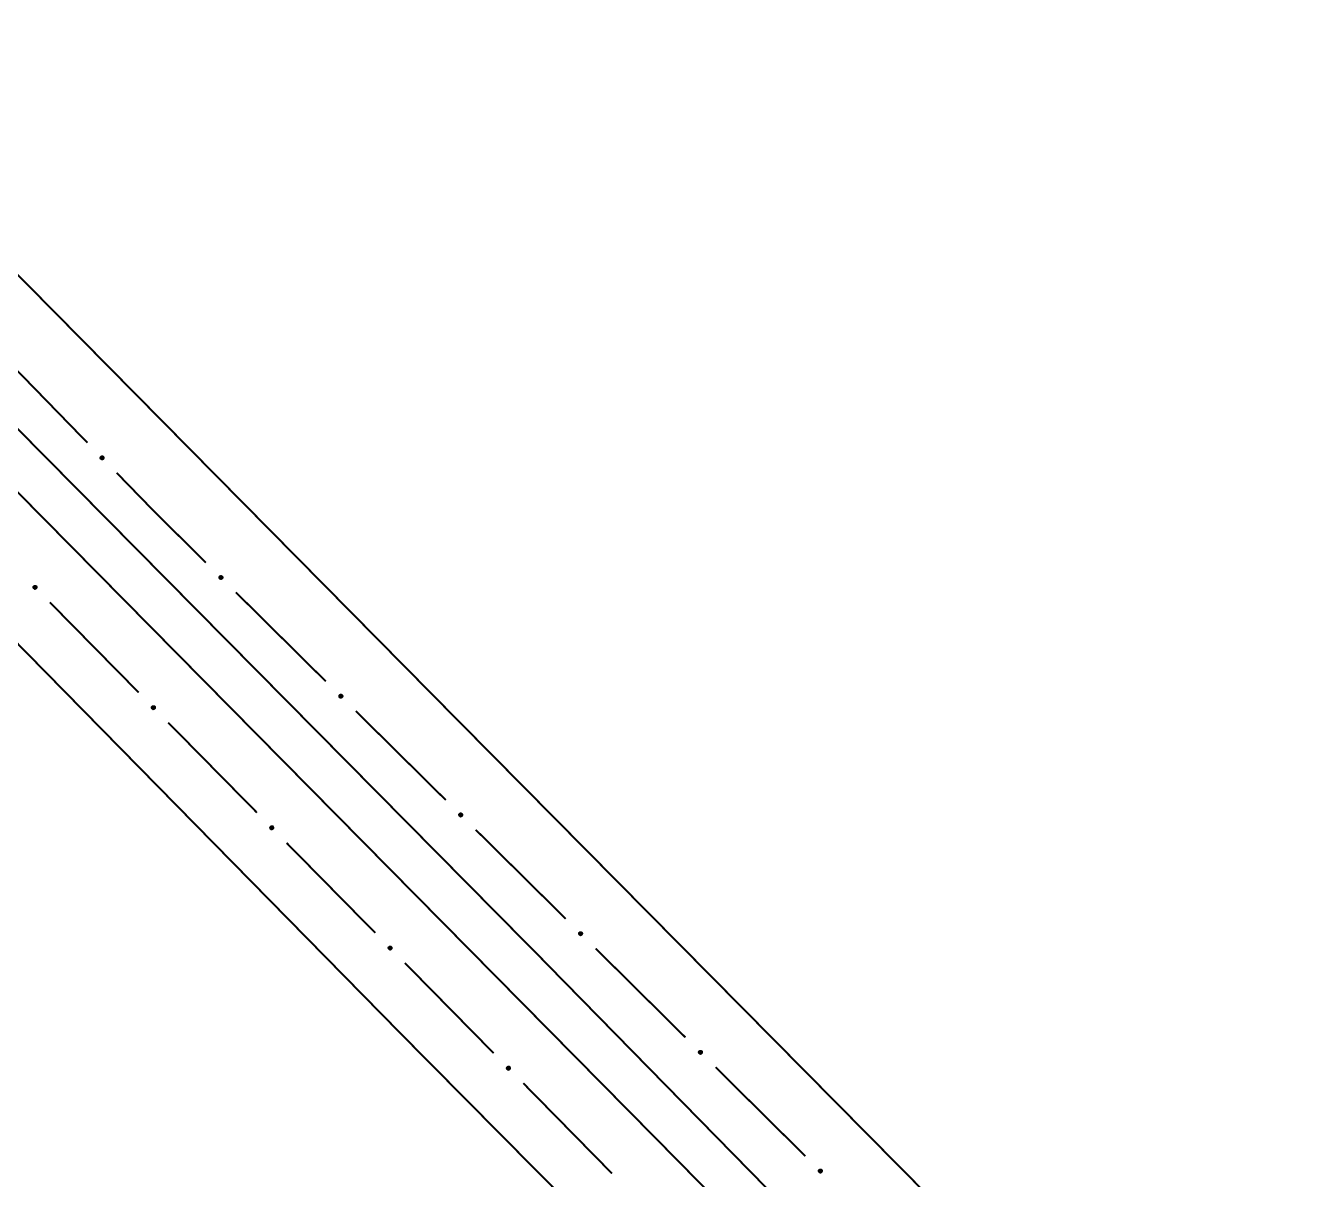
# Model space of a CAD drawing. Extents: x 203640 to 206998, y 4842129 to 4844379.
# Drawn here: x 204447.2 to 204567.5, y 4843748.8 to 4843858.3 of the extents above; entities that cross this region are included whole.
import ezdxf

# ---------------------------------------------------------------- set-up
doc = ezdxf.new("R2010")
doc.units = 0
doc.header["$LTSCALE"] = 1.5
doc.header["$MEASUREMENT"] = 0
doc.layers.add('SV-EIXO-RUA-PAV', color=20, linetype='CONTINUOUS')
doc.layers.add('SV-RUA-PAVIM-S-GUIA-C-GUIA', color=7, linetype='CONTINUOUS')

msp = doc.modelspace()

# ---------------------------------------------------------------- linework, layer by layer
at = {"layer": 'SV-EIXO-RUA-PAV', "const_width": 0.18}
for points in [[(204444.73, 4843827.33), (204453.1, 4843818.72)], [(204455.88, 4843815.86), (204459.37, 4843812.27)], [(204459.37, 4843812.27), (204459.4, 4843812.24)], [(204459.4, 4843812.24), (204464.34, 4843807.34)], [(204467.18, 4843804.53), (204475.71, 4843796.08)], [(204449.54, 4843803.58), (204457.96, 4843795.03)], [(204478.55, 4843793.27), (204487.08, 4843784.83)], [(204460.76, 4843792.18), (204469.18, 4843783.63)], [(204489.92, 4843782.01), (204498.45, 4843773.57)], [(204471.98, 4843780.77), (204480.4, 4843772.22)], [(204501.29, 4843770.75), (204509.81, 4843762.31)], [(204483.21, 4843769.37), (204491.62, 4843760.82)], [(204512.66, 4843759.49), (204521.18, 4843751.05)], [(204494.43, 4843757.97), (204502.84, 4843749.41)]]:
    msp.add_lwpolyline(points, dxfattribs=at)
at = {"layer": 'SV-EIXO-RUA-PAV'}
for points in [[(204454.47, 4843817.47), (204454.52, 4843817.47), (204454.56, 4843817.46), (204454.59, 4843817.44), (204454.62, 4843817.42), (204454.64, 4843817.39), (204454.66, 4843817.36), (204454.67, 4843817.32), (204454.67, 4843817.27), (204454.65, 4843817.23), (204454.64, 4843817.19), (204454.61, 4843817.17), (204454.59, 4843817.14), (204454.55, 4843817.13), (204454.51, 4843817.12), (204454.46, 4843817.12), (204454.42, 4843817.13), (204454.39, 4843817.15), (204454.36, 4843817.17), (204454.34, 4843817.2), (204454.32, 4843817.23), (204454.31, 4843817.27), (204454.32, 4843817.32), (204454.33, 4843817.36), (204454.34, 4843817.39), (204454.37, 4843817.42), (204454.39, 4843817.44), (204454.43, 4843817.46), (204454.47, 4843817.47)], [(204465.74, 4843806.12), (204465.79, 4843806.12), (204465.83, 4843806.11), (204465.86, 4843806.09), (204465.89, 4843806.07), (204465.91, 4843806.04), (204465.93, 4843806.01), (204465.94, 4843805.97), (204465.94, 4843805.92), (204465.93, 4843805.88), (204465.91, 4843805.84), (204465.89, 4843805.82), (204465.86, 4843805.79), (204465.83, 4843805.78), (204465.79, 4843805.77), (204465.74, 4843805.77), (204465.7, 4843805.78), (204465.67, 4843805.79), (204465.64, 4843805.82), (204465.62, 4843805.84), (204465.6, 4843805.88), (204465.59, 4843805.92), (204465.59, 4843805.97), (204465.6, 4843806.01), (204465.62, 4843806.04), (204465.64, 4843806.06), (204465.67, 4843806.09), (204465.7, 4843806.11), (204465.74, 4843806.12)], [(204448.11, 4843805.19), (204448.16, 4843805.19), (204448.2, 4843805.18), (204448.24, 4843805.16), (204448.26, 4843805.14), (204448.28, 4843805.11), (204448.3, 4843805.08), (204448.31, 4843805.04), (204448.31, 4843804.99), (204448.3, 4843804.95), (204448.28, 4843804.91), (204448.26, 4843804.89), (204448.23, 4843804.86), (204448.2, 4843804.85), (204448.16, 4843804.84), (204448.11, 4843804.84), (204448.07, 4843804.85), (204448.04, 4843804.87), (204448.01, 4843804.89), (204447.99, 4843804.92), (204447.97, 4843804.95), (204447.96, 4843804.99), (204447.96, 4843805.04), (204447.97, 4843805.08), (204447.99, 4843805.11), (204448.01, 4843805.14), (204448.04, 4843805.16), (204448.07, 4843805.18), (204448.11, 4843805.19)], [(204477.11, 4843794.86), (204477.16, 4843794.86), (204477.2, 4843794.85), (204477.23, 4843794.83), (204477.26, 4843794.81), (204477.28, 4843794.78), (204477.3, 4843794.75), (204477.31, 4843794.71), (204477.31, 4843794.66), (204477.3, 4843794.62), (204477.28, 4843794.58), (204477.26, 4843794.56), (204477.23, 4843794.53), (204477.2, 4843794.52), (204477.16, 4843794.51), (204477.11, 4843794.51), (204477.07, 4843794.52), (204477.03, 4843794.53), (204477.01, 4843794.56), (204476.98, 4843794.58), (204476.97, 4843794.62), (204476.96, 4843794.66), (204476.96, 4843794.71), (204476.97, 4843794.75), (204476.98, 4843794.78), (204477.01, 4843794.81), (204477.03, 4843794.83), (204477.06, 4843794.85), (204477.11, 4843794.86)], [(204459.34, 4843793.78), (204459.38, 4843793.78), (204459.43, 4843793.77), (204459.46, 4843793.76), (204459.48, 4843793.73), (204459.51, 4843793.71), (204459.52, 4843793.67), (204459.53, 4843793.63), (204459.54, 4843793.58), (204459.52, 4843793.54), (204459.51, 4843793.51), (204459.48, 4843793.48), (204459.46, 4843793.46), (204459.42, 4843793.44), (204459.38, 4843793.43), (204459.33, 4843793.43), (204459.29, 4843793.44), (204459.26, 4843793.46), (204459.23, 4843793.49), (204459.21, 4843793.51), (204459.19, 4843793.55), (204459.18, 4843793.59), (204459.18, 4843793.64), (204459.19, 4843793.68), (204459.21, 4843793.71), (204459.24, 4843793.73), (204459.26, 4843793.76), (204459.29, 4843793.78), (204459.34, 4843793.78)], [(204488.47, 4843783.6), (204488.52, 4843783.6), (204488.57, 4843783.59), (204488.6, 4843783.57), (204488.62, 4843783.55), (204488.65, 4843783.52), (204488.66, 4843783.49), (204488.67, 4843783.45), (204488.68, 4843783.4), (204488.66, 4843783.36), (204488.65, 4843783.32), (204488.63, 4843783.3), (204488.6, 4843783.27), (204488.57, 4843783.26), (204488.52, 4843783.25), (204488.48, 4843783.25), (204488.43, 4843783.26), (204488.4, 4843783.27), (204488.37, 4843783.3), (204488.35, 4843783.33), (204488.34, 4843783.36), (204488.32, 4843783.4), (204488.32, 4843783.45), (204488.33, 4843783.49), (204488.35, 4843783.52), (204488.37, 4843783.55), (204488.4, 4843783.57), (204488.43, 4843783.59), (204488.47, 4843783.6)], [(204470.56, 4843782.38), (204470.61, 4843782.38), (204470.65, 4843782.37), (204470.68, 4843782.35), (204470.71, 4843782.33), (204470.73, 4843782.3), (204470.75, 4843782.27), (204470.76, 4843782.23), (204470.76, 4843782.18), (204470.74, 4843782.14), (204470.73, 4843782.1), (204470.71, 4843782.08), (204470.68, 4843782.06), (204470.64, 4843782.04), (204470.6, 4843782.03), (204470.55, 4843782.03), (204470.51, 4843782.04), (204470.48, 4843782.06), (204470.45, 4843782.08), (204470.43, 4843782.11), (204470.42, 4843782.14), (204470.41, 4843782.18), (204470.41, 4843782.23), (204470.42, 4843782.27), (204470.43, 4843782.3), (204470.46, 4843782.33), (204470.48, 4843782.35), (204470.52, 4843782.37), (204470.56, 4843782.38)], [(204499.84, 4843772.34), (204499.89, 4843772.34), (204499.93, 4843772.33), (204499.97, 4843772.31), (204499.99, 4843772.29), (204500.01, 4843772.26), (204500.03, 4843772.23), (204500.04, 4843772.19), (204500.04, 4843772.14), (204500.03, 4843772.1), (204500.02, 4843772.06), (204499.99, 4843772.04), (204499.97, 4843772.02), (204499.93, 4843772), (204499.89, 4843771.99), (204499.84, 4843771.99), (204499.8, 4843772), (204499.77, 4843772.02), (204499.74, 4843772.04), (204499.72, 4843772.07), (204499.7, 4843772.1), (204499.69, 4843772.14), (204499.69, 4843772.19), (204499.7, 4843772.23), (204499.72, 4843772.26), (204499.74, 4843772.29), (204499.77, 4843772.31), (204499.8, 4843772.33), (204499.84, 4843772.34)], [(204481.78, 4843770.98), (204481.83, 4843770.98), (204481.87, 4843770.97), (204481.9, 4843770.95), (204481.93, 4843770.92), (204481.95, 4843770.9), (204481.97, 4843770.86), (204481.98, 4843770.82), (204481.98, 4843770.78), (204481.97, 4843770.73), (204481.95, 4843770.7), (204481.93, 4843770.67), (204481.9, 4843770.65), (204481.87, 4843770.63), (204481.83, 4843770.62), (204481.78, 4843770.62), (204481.74, 4843770.63), (204481.7, 4843770.65), (204481.68, 4843770.68), (204481.65, 4843770.7), (204481.64, 4843770.74), (204481.63, 4843770.78), (204481.63, 4843770.83), (204481.64, 4843770.87), (204481.66, 4843770.9), (204481.68, 4843770.92), (204481.71, 4843770.95), (204481.74, 4843770.97), (204481.78, 4843770.98)], [(204511.21, 4843761.08), (204511.26, 4843761.08), (204511.3, 4843761.07), (204511.33, 4843761.05), (204511.36, 4843761.03), (204511.38, 4843761), (204511.4, 4843760.97), (204511.41, 4843760.93), (204511.41, 4843760.88), (204511.4, 4843760.84), (204511.38, 4843760.81), (204511.36, 4843760.78), (204511.33, 4843760.76), (204511.3, 4843760.74), (204511.26, 4843760.73), (204511.21, 4843760.73), (204511.17, 4843760.74), (204511.14, 4843760.76), (204511.11, 4843760.78), (204511.09, 4843760.81), (204511.07, 4843760.84), (204511.06, 4843760.88), (204511.06, 4843760.93), (204511.07, 4843760.97), (204511.09, 4843761), (204511.11, 4843761.03), (204511.14, 4843761.05), (204511.17, 4843761.07), (204511.21, 4843761.08)], [(204493, 4843759.57), (204493.05, 4843759.57), (204493.09, 4843759.56), (204493.13, 4843759.54), (204493.15, 4843759.52), (204493.17, 4843759.49), (204493.19, 4843759.46), (204493.2, 4843759.42), (204493.2, 4843759.37), (204493.19, 4843759.33), (204493.17, 4843759.3), (204493.15, 4843759.27), (204493.12, 4843759.25), (204493.09, 4843759.23), (204493.05, 4843759.22), (204493, 4843759.22), (204492.96, 4843759.23), (204492.93, 4843759.25), (204492.9, 4843759.27), (204492.88, 4843759.3), (204492.86, 4843759.33), (204492.85, 4843759.37), (204492.85, 4843759.42), (204492.86, 4843759.46), (204492.88, 4843759.49), (204492.9, 4843759.52), (204492.93, 4843759.54), (204492.96, 4843759.56), (204493, 4843759.57)], [(204522.58, 4843749.82), (204522.63, 4843749.82), (204522.67, 4843749.81), (204522.7, 4843749.79), (204522.73, 4843749.77), (204522.75, 4843749.74), (204522.77, 4843749.71), (204522.78, 4843749.67), (204522.78, 4843749.62), (204522.77, 4843749.58), (204522.75, 4843749.55), (204522.73, 4843749.52), (204522.7, 4843749.5), (204522.67, 4843749.48), (204522.63, 4843749.47), (204522.58, 4843749.47), (204522.54, 4843749.48), (204522.51, 4843749.5), (204522.48, 4843749.52), (204522.45, 4843749.55), (204522.44, 4843749.58), (204522.43, 4843749.62), (204522.43, 4843749.67), (204522.44, 4843749.71), (204522.45, 4843749.74), (204522.48, 4843749.77), (204522.5, 4843749.79), (204522.54, 4843749.81), (204522.58, 4843749.82)]]:
    msp.add_lwpolyline(points, close=True, dxfattribs=at)
for points in [[(204454.31, 4843817.27), (204454.51, 4843817.12)], [(204454.32, 4843817.34), (204454.57, 4843817.14)], [(204454.32, 4843817.32), (204454.55, 4843817.13)], [(204454.32, 4843817.29), (204454.53, 4843817.12)], [(204454.32, 4843817.25), (204454.48, 4843817.12)], [(204454.32, 4843817.23), (204454.46, 4843817.12)], [(204454.33, 4843817.36), (204454.59, 4843817.14)], [(204454.34, 4843817.39), (204454.61, 4843817.17)], [(204454.34, 4843817.37), (204454.6, 4843817.16)], [(204454.34, 4843817.21), (204454.44, 4843817.13)], [(204454.34, 4843817.2), (204454.42, 4843817.13)], [(204454.36, 4843817.4), (204454.62, 4843817.18)], [(204454.37, 4843817.42), (204454.64, 4843817.19)], [(204454.38, 4843817.43), (204454.64, 4843817.21)], [(204454.39, 4843817.44), (204454.65, 4843817.23)], [(204454.41, 4843817.45), (204454.66, 4843817.25)], [(204454.43, 4843817.46), (204454.67, 4843817.27)], [(204454.45, 4843817.46), (204454.66, 4843817.29)], [(204454.47, 4843817.47), (204454.67, 4843817.32)], [(204454.49, 4843817.47), (204454.66, 4843817.34)], [(204454.52, 4843817.47), (204454.66, 4843817.36)], [(204454.54, 4843817.46), (204454.64, 4843817.38)], [(204454.56, 4843817.46), (204454.64, 4843817.39)], [(204465.59, 4843805.98), (204465.84, 4843805.79)], [(204465.59, 4843805.97), (204465.83, 4843805.78)], [(204465.59, 4843805.94), (204465.81, 4843805.77)], [(204465.59, 4843805.92), (204465.79, 4843805.77)], [(204465.6, 4843806.01), (204465.86, 4843805.79)], [(204465.6, 4843805.89), (204465.76, 4843805.77)], [(204465.6, 4843805.88), (204465.74, 4843805.77)], [(204465.61, 4843806.02), (204465.87, 4843805.81)], [(204465.61, 4843805.86), (204465.71, 4843805.77)], [(204465.62, 4843806.04), (204465.89, 4843805.82)], [(204465.62, 4843805.84), (204465.7, 4843805.78)], [(204465.63, 4843806.05), (204465.9, 4843805.83)], [(204465.64, 4843806.06), (204465.91, 4843805.84)], [(204465.66, 4843806.07), (204465.92, 4843805.86)], [(204465.67, 4843806.09), (204465.93, 4843805.88)], [(204465.68, 4843806.09), (204465.93, 4843805.9)], [(204465.7, 4843806.11), (204465.94, 4843805.92)], [(204465.72, 4843806.11), (204465.94, 4843805.94)], [(204465.74, 4843806.12), (204465.94, 4843805.97)], [(204465.77, 4843806.12), (204465.93, 4843805.99)], [(204465.79, 4843806.12), (204465.93, 4843806.01)], [(204465.81, 4843806.11), (204465.91, 4843806.03)], [(204465.83, 4843806.11), (204465.91, 4843806.04)], [(204447.96, 4843805.04), (204448.2, 4843804.85)], [(204447.96, 4843804.99), (204448.16, 4843804.84)], [(204447.97, 4843805.08), (204448.23, 4843804.86)], [(204447.97, 4843805.06), (204448.21, 4843804.86)], [(204447.97, 4843805.01), (204448.18, 4843804.84)], [(204447.97, 4843804.97), (204448.13, 4843804.84)], [(204447.97, 4843804.95), (204448.11, 4843804.84)], [(204447.98, 4843805.09), (204448.25, 4843804.88)], [(204447.98, 4843804.93), (204448.08, 4843804.85)], [(204447.99, 4843805.11), (204448.26, 4843804.89)], [(204447.99, 4843804.92), (204448.07, 4843804.85)], [(204448, 4843805.12), (204448.27, 4843804.9)], [(204448.01, 4843805.14), (204448.28, 4843804.91)], [(204448.03, 4843805.15), (204448.29, 4843804.93)], [(204448.04, 4843805.16), (204448.3, 4843804.95)], [(204448.06, 4843805.17), (204448.3, 4843804.97)], [(204448.07, 4843805.18), (204448.31, 4843804.99)], [(204448.09, 4843805.18), (204448.31, 4843805.01)], [(204448.11, 4843805.19), (204448.31, 4843805.04)], [(204448.14, 4843805.19), (204448.3, 4843805.06)], [(204448.16, 4843805.19), (204448.3, 4843805.08)], [(204448.19, 4843805.18), (204448.29, 4843805.1)], [(204448.2, 4843805.18), (204448.28, 4843805.11)], [(204477.02, 4843794.82), (204477.29, 4843794.61)], [(204477.03, 4843794.83), (204477.3, 4843794.62)], [(204477.05, 4843794.83), (204477.3, 4843794.64)], [(204477.06, 4843794.85), (204477.31, 4843794.66)], [(204477.09, 4843794.85), (204477.3, 4843794.69)], [(204477.11, 4843794.86), (204477.31, 4843794.71)], [(204477.13, 4843794.86), (204477.3, 4843794.73)], [(204477.16, 4843794.86), (204477.3, 4843794.75)], [(204477.18, 4843794.85), (204477.28, 4843794.77)], [(204477.2, 4843794.85), (204477.28, 4843794.78)], [(204459.18, 4843793.64), (204459.42, 4843793.44)], [(204459.19, 4843793.68), (204459.46, 4843793.46)], [(204459.19, 4843793.65), (204459.44, 4843793.45)], [(204459.19, 4843793.61), (204459.4, 4843793.44)], [(204459.2, 4843793.69), (204459.47, 4843793.47)], [(204459.21, 4843793.71), (204459.48, 4843793.48)], [(204459.23, 4843793.72), (204459.49, 4843793.49)], [(204459.24, 4843793.73), (204459.51, 4843793.51)], [(204459.25, 4843793.74), (204459.51, 4843793.53)], [(204459.26, 4843793.76), (204459.52, 4843793.54)], [(204459.28, 4843793.76), (204459.53, 4843793.57)], [(204459.29, 4843793.78), (204459.54, 4843793.58)], [(204459.31, 4843793.78), (204459.53, 4843793.61)], [(204459.34, 4843793.78), (204459.53, 4843793.63)], [(204459.36, 4843793.78), (204459.52, 4843793.66)], [(204459.38, 4843793.78), (204459.52, 4843793.67)], [(204459.41, 4843793.78), (204459.51, 4843793.7)], [(204459.43, 4843793.77), (204459.51, 4843793.71)], [(204476.96, 4843794.72), (204477.21, 4843794.53)], [(204476.96, 4843794.71), (204477.2, 4843794.52)], [(204476.96, 4843794.68), (204477.17, 4843794.51)], [(204476.96, 4843794.66), (204477.16, 4843794.51)], [(204476.97, 4843794.75), (204477.23, 4843794.53)], [(204476.97, 4843794.63), (204477.13, 4843794.51)], [(204476.97, 4843794.62), (204477.11, 4843794.51)], [(204476.98, 4843794.78), (204477.26, 4843794.56)], [(204476.98, 4843794.76), (204477.24, 4843794.55)], [(204476.98, 4843794.6), (204477.08, 4843794.52)], [(204476.98, 4843794.58), (204477.07, 4843794.52)], [(204477, 4843794.79), (204477.27, 4843794.57)], [(204477.01, 4843794.81), (204477.28, 4843794.58)], [(204459.18, 4843793.59), (204459.38, 4843793.43)], [(204459.19, 4843793.56), (204459.35, 4843793.44)], [(204459.19, 4843793.55), (204459.33, 4843793.43)], [(204459.21, 4843793.53), (204459.31, 4843793.44)], [(204459.21, 4843793.51), (204459.29, 4843793.44)], [(204488.32, 4843783.45), (204488.57, 4843783.26)], [(204488.32, 4843783.4), (204488.52, 4843783.25)], [(204488.33, 4843783.49), (204488.6, 4843783.27)], [(204488.33, 4843783.46), (204488.58, 4843783.27)], [(204488.33, 4843783.42), (204488.54, 4843783.25)], [(204488.34, 4843783.5), (204488.61, 4843783.29)], [(204488.34, 4843783.38), (204488.49, 4843783.25)], [(204488.34, 4843783.36), (204488.48, 4843783.25)], [(204488.35, 4843783.52), (204488.63, 4843783.3)], [(204488.35, 4843783.34), (204488.45, 4843783.26)], [(204488.35, 4843783.33), (204488.43, 4843783.26)], [(204488.36, 4843783.53), (204488.63, 4843783.31)], [(204488.37, 4843783.55), (204488.65, 4843783.32)], [(204488.39, 4843783.56), (204488.65, 4843783.35)], [(204488.4, 4843783.57), (204488.66, 4843783.36)], [(204488.42, 4843783.58), (204488.67, 4843783.38)], [(204488.43, 4843783.59), (204488.68, 4843783.4)], [(204488.45, 4843783.59), (204488.67, 4843783.43)], [(204488.47, 4843783.6), (204488.67, 4843783.45)], [(204488.5, 4843783.6), (204488.66, 4843783.47)], [(204488.52, 4843783.6), (204488.66, 4843783.49)], [(204488.55, 4843783.59), (204488.65, 4843783.51)], [(204488.57, 4843783.59), (204488.65, 4843783.52)], [(204470.41, 4843782.25), (204470.66, 4843782.05)], [(204470.41, 4843782.23), (204470.64, 4843782.04)], [(204470.41, 4843782.2), (204470.62, 4843782.04)], [(204470.41, 4843782.18), (204470.6, 4843782.03)], [(204470.42, 4843782.27), (204470.68, 4843782.06)], [(204470.42, 4843782.16), (204470.57, 4843782.03)], [(204470.42, 4843782.14), (204470.55, 4843782.03)], [(204470.43, 4843782.3), (204470.71, 4843782.08)], [(204470.43, 4843782.28), (204470.69, 4843782.07)], [(204470.43, 4843782.12), (204470.53, 4843782.04)], [(204470.43, 4843782.11), (204470.51, 4843782.04)], [(204470.45, 4843782.31), (204470.71, 4843782.09)], [(204470.46, 4843782.33), (204470.73, 4843782.1)], [(204470.47, 4843782.34), (204470.73, 4843782.13)], [(204470.48, 4843782.35), (204470.74, 4843782.14)], [(204470.5, 4843782.36), (204470.75, 4843782.16)], [(204470.52, 4843782.37), (204470.76, 4843782.18)], [(204470.54, 4843782.37), (204470.75, 4843782.21)], [(204470.56, 4843782.38), (204470.76, 4843782.23)], [(204470.58, 4843782.38), (204470.75, 4843782.25)], [(204470.61, 4843782.38), (204470.75, 4843782.27)], [(204470.63, 4843782.37), (204470.73, 4843782.29)], [(204470.65, 4843782.37), (204470.73, 4843782.3)], [(204499.69, 4843772.19), (204499.93, 4843772)], [(204499.69, 4843772.14), (204499.89, 4843771.99)], [(204499.7, 4843772.23), (204499.97, 4843772.02)], [(204499.7, 4843772.21), (204499.95, 4843772.01)], [(204499.7, 4843772.16), (204499.91, 4843772)], [(204499.7, 4843772.12), (204499.86, 4843771.99)], [(204499.7, 4843772.1), (204499.84, 4843771.99)], [(204499.71, 4843772.24), (204499.98, 4843772.03)], [(204499.71, 4843772.08), (204499.82, 4843772)], [(204499.72, 4843772.26), (204499.99, 4843772.04)], [(204499.72, 4843772.07), (204499.8, 4843772)], [(204499.73, 4843772.27), (204500, 4843772.05)], [(204499.74, 4843772.29), (204500.02, 4843772.06)], [(204499.76, 4843772.3), (204500.02, 4843772.09)], [(204499.77, 4843772.31), (204500.03, 4843772.1)], [(204499.79, 4843772.32), (204500.03, 4843772.12)], [(204499.8, 4843772.33), (204500.04, 4843772.14)], [(204499.82, 4843772.33), (204500.04, 4843772.17)], [(204499.84, 4843772.34), (204500.04, 4843772.19)], [(204499.87, 4843772.34), (204500.03, 4843772.21)], [(204499.89, 4843772.34), (204500.03, 4843772.23)], [(204499.92, 4843772.33), (204500.02, 4843772.25)], [(204499.93, 4843772.33), (204500.01, 4843772.26)], [(204481.63, 4843770.84), (204481.88, 4843770.65)], [(204481.63, 4843770.83), (204481.87, 4843770.63)], [(204481.63, 4843770.8), (204481.84, 4843770.63)], [(204481.63, 4843770.78), (204481.83, 4843770.62)], [(204481.64, 4843770.87), (204481.9, 4843770.65)], [(204481.64, 4843770.75), (204481.8, 4843770.63)], [(204481.65, 4843770.88), (204481.91, 4843770.66)], [(204481.66, 4843770.9), (204481.93, 4843770.67)], [(204481.67, 4843770.91), (204481.94, 4843770.69)], [(204481.68, 4843770.92), (204481.95, 4843770.7)], [(204481.7, 4843770.93), (204481.96, 4843770.72)], [(204481.71, 4843770.95), (204481.97, 4843770.73)], [(204481.73, 4843770.95), (204481.97, 4843770.76)], [(204481.74, 4843770.97), (204481.98, 4843770.78)], [(204481.76, 4843770.97), (204481.98, 4843770.8)], [(204481.78, 4843770.98), (204481.98, 4843770.82)], [(204481.81, 4843770.97), (204481.97, 4843770.85)], [(204481.83, 4843770.98), (204481.97, 4843770.86)], [(204481.85, 4843770.97), (204481.95, 4843770.89)], [(204481.87, 4843770.97), (204481.95, 4843770.9)], [(204481.64, 4843770.74), (204481.78, 4843770.62)], [(204481.65, 4843770.72), (204481.75, 4843770.63)], [(204481.65, 4843770.7), (204481.74, 4843770.63)], [(204511.06, 4843760.93), (204511.3, 4843760.74)], [(204511.06, 4843760.9), (204511.28, 4843760.74)], [(204511.06, 4843760.88), (204511.26, 4843760.73)], [(204511.07, 4843760.97), (204511.33, 4843760.76)], [(204511.07, 4843760.95), (204511.31, 4843760.75)], [(204511.07, 4843760.86), (204511.23, 4843760.73)], [(204511.07, 4843760.84), (204511.21, 4843760.73)], [(204511.08, 4843760.98), (204511.35, 4843760.77)], [(204511.08, 4843760.82), (204511.19, 4843760.74)], [(204511.09, 4843761), (204511.36, 4843760.78)], [(204511.09, 4843760.81), (204511.17, 4843760.74)], [(204511.1, 4843761.01), (204511.37, 4843760.79)], [(204511.11, 4843761.03), (204511.38, 4843760.81)], [(204511.13, 4843761.04), (204511.39, 4843760.83)], [(204511.14, 4843761.05), (204511.4, 4843760.84)], [(204511.16, 4843761.06), (204511.4, 4843760.86)], [(204511.17, 4843761.07), (204511.41, 4843760.88)], [(204511.19, 4843761.07), (204511.41, 4843760.91)], [(204511.21, 4843761.08), (204511.41, 4843760.93)], [(204511.24, 4843761.08), (204511.4, 4843760.96)], [(204511.26, 4843761.08), (204511.4, 4843760.97)], [(204511.28, 4843761.07), (204511.38, 4843760.99)], [(204511.3, 4843761.07), (204511.38, 4843761)], [(204492.85, 4843759.42), (204493.09, 4843759.23)], [(204492.85, 4843759.4), (204493.07, 4843759.23)], [(204492.85, 4843759.37), (204493.05, 4843759.22)], [(204492.86, 4843759.46), (204493.12, 4843759.25)], [(204492.86, 4843759.44), (204493.1, 4843759.24)], [(204492.86, 4843759.35), (204493.02, 4843759.23)], [(204492.86, 4843759.33), (204493, 4843759.22)], [(204492.87, 4843759.48), (204493.13, 4843759.26)], [(204492.87, 4843759.31), (204492.97, 4843759.23)], [(204492.88, 4843759.49), (204493.15, 4843759.27)], [(204492.88, 4843759.3), (204492.96, 4843759.23)], [(204492.89, 4843759.51), (204493.16, 4843759.28)], [(204492.9, 4843759.52), (204493.17, 4843759.3)], [(204492.92, 4843759.53), (204493.18, 4843759.32)], [(204492.93, 4843759.54), (204493.19, 4843759.33)], [(204492.95, 4843759.55), (204493.19, 4843759.35)], [(204492.96, 4843759.56), (204493.2, 4843759.37)], [(204492.98, 4843759.56), (204493.2, 4843759.4)], [(204493, 4843759.57), (204493.2, 4843759.42)], [(204493.03, 4843759.57), (204493.19, 4843759.44)], [(204493.05, 4843759.57), (204493.19, 4843759.46)], [(204493.08, 4843759.57), (204493.17, 4843759.48)], [(204493.09, 4843759.56), (204493.17, 4843759.49)], [(204522.43, 4843749.69), (204522.68, 4843749.49)], [(204522.43, 4843749.67), (204522.67, 4843749.48)], [(204522.43, 4843749.64), (204522.65, 4843749.48)], [(204522.43, 4843749.62), (204522.63, 4843749.47)], [(204522.44, 4843749.71), (204522.7, 4843749.5)], [(204522.44, 4843749.6), (204522.6, 4843749.47)], [(204522.44, 4843749.58), (204522.58, 4843749.47)], [(204522.45, 4843749.74), (204522.73, 4843749.52)], [(204522.45, 4843749.72), (204522.71, 4843749.51)], [(204522.45, 4843749.56), (204522.55, 4843749.48)], [(204522.45, 4843749.55), (204522.54, 4843749.48)], [(204522.47, 4843749.75), (204522.74, 4843749.53)], [(204522.48, 4843749.77), (204522.75, 4843749.55)], [(204522.49, 4843749.78), (204522.76, 4843749.57)], [(204522.5, 4843749.79), (204522.77, 4843749.58)], [(204522.52, 4843749.8), (204522.77, 4843749.6)], [(204522.54, 4843749.81), (204522.78, 4843749.62)], [(204522.56, 4843749.81), (204522.77, 4843749.65)], [(204522.58, 4843749.82), (204522.78, 4843749.67)], [(204522.6, 4843749.82), (204522.77, 4843749.7)], [(204522.63, 4843749.82), (204522.77, 4843749.71)], [(204522.65, 4843749.81), (204522.75, 4843749.73)], [(204522.67, 4843749.81), (204522.75, 4843749.74)]]:
    msp.add_lwpolyline(points, dxfattribs=at)
at = {"layer": 'SV-RUA-PAVIM-S-GUIA-C-GUIA', "const_width": 0.18}
for points in [[(204423.22, 4843858.22), (204487.02, 4843793.61)], [(204409.82, 4843857.17), (204447.7, 4843818.81)], [(204447.7, 4843818.81), (204496.84, 4843769.11)], [(204506.97, 4843752.77), (204444.79, 4843815.75)], [(204483.24, 4843762.24), (204432.1, 4843814.31)], [(204487.02, 4843793.61), (204567.39, 4843712.36)], [(204496.84, 4843769.11), (204496.83, 4843769.11)], [(204496.83, 4843769.11), (204553.03, 4843711.78)], [(204537.98, 4843706.96), (204483.24, 4843762.24)], [(204557.74, 4843701.23), (204506.97, 4843752.77)]]:
    msp.add_lwpolyline(points, dxfattribs=at)

doc.saveas('drawing.dxf')
